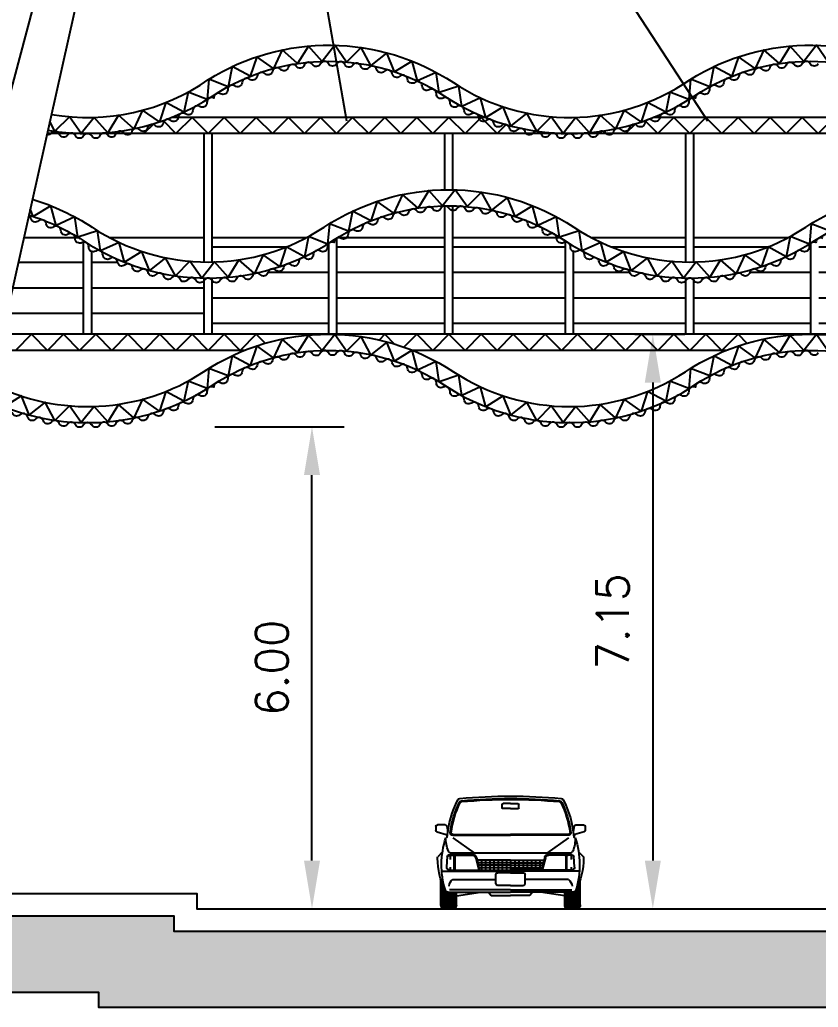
# Model space of a CAD drawing. Header units: millimetres. Extents: x 462 to 740, y -508 to -73.
# Drawn here: x 683.78 to 693.72, y -437.27 to -424.97 of the extents above; entities that cross this region are included whole.
import ezdxf

# ---------------------------------------------------------------- set-up
doc = ezdxf.new("R2010")
doc.units = ezdxf.units.MM
doc.header["$LTSCALE"] = 0.1
doc.header["$PDMODE"] = 3
doc.header["$PDSIZE"] = 0.005
for name, color, linetype in [('azul-claro', 130, 'Continuous'), ('COTAS', 6, 'Continuous'), ('nivel', 1, 'Continuous'), ('ondas-claras', 130, 'Continuous'), ('ondas-escuras', 160, 'Continuous'), ('Parede alta', 5, 'Continuous'), ('VEICULO', 7, 'Continuous')]:
    doc.layers.add(name, color=color, linetype=linetype)
doc.styles.add('RO-00', font='romans.shx')
doc.dimstyles.new('COTAS-300', dxfattribs={"dimscale": 0, "dimtxt": 0.4, "dimasz": 0.6, "dimexe": 0.4, "dimexo": 0.4, "dimgap": 0.3, "dimtad": 1, "dimzin": 1, "dimdsep": 46, "dimtxsty": 'RO-00', "dimcen": 2.5, "dimclrd": 6, "dimclre": 6, "dimclrt": 2, "dimadec": 0, "dimazin": 0, "dimtfac": 1, "dimtmove": 2, "dimatfit": 2, "dimfxl": 1, "dimtolj": 1, "dimtzin": 0, "dimarcsym": 0})

# ---------------------------------------------------------------- blocks, each defined once
blk = doc.blocks.new('carro_grande_elev_front')
at = {"layer": 'VEICULO'}
for p, q in [((-10, 121), (-10, 125)), ((0, 126), (-9, 126)), ((0, 120), (-9, 120)), ((0, 126), (9, 126)), ((0, 120), (9, 120)), ((10, 121), (10, 125)), ((-89.6, 98.4), (-89.6, 94)), ((-78.3, 100.4), (-87.6, 100.4)), ((-76.3, 98.8), (-75.1, 92.7)), ((76.3, 98.8), (75.1, 92.7)), ((78.3, 100.4), (87.6, 100.4)), ((89.6, 98.4), (89.6, 94)), ((-88.1, 92.1), (-77.1, 89)), ((-77.5, 85), (-76.9, 85)), ((-77.1, 89), (-75.9, 86.4)), ((-69.3, 89), (0, 89)), ((-69.3, 88), (0, 88)), ((-69.3, 85), (-43.4, 66.6)), ((69.3, 89), (0, 89)), ((69.3, 88), (0, 88)), ((69.3, 85), (43.4, 66.6)), ((77.1, 89), (75.9, 86.4)), ((77.5, 85), (76.9, 85)), ((88.1, 92.1), (77.1, 89)), ((-81.6, 68), (-87.3, 62.3)), ((-76.6, 49.8), (-75.8, 62.8)), ((-73.5, 64.5), (-75.3, 63.7)), ((-75, 63.5), (-72.5, 64)), ((-72.5, 64), (-68.5, 64)), ((-72.5, 63.1), (-72.5, 59.1)), ((-71.4, 65), (-44.9, 65)), ((-70.8, 66.6), (70.8, 66.6)), ((-67.5, 47), (-67.5, 63)), ((-66.5, 47), (-66.5, 63)), ((-65.5, 64), (-45.6, 64)), ((-41.8, 60.9), (-38.1, 46)), ((-41, 61.9), (-37.1, 46)), ((41, 61.9), (37.1, 46)), ((41.8, 60.9), (38.1, 46)), ((71.4, 65), (44.9, 65)), ((65.5, 64), (45.6, 64)), ((66.5, 47), (66.5, 63)), ((67.5, 47), (67.5, 63)), ((72.5, 64), (68.5, 64)), ((75, 63.5), (72.5, 64)), ((72.5, 63.1), (72.5, 59.1)), ((73.5, 64.5), (75.3, 63.7)), ((76.6, 49.8), (75.8, 62.8)), ((81.6, 68), (87.3, 62.3)), ((-72.5, 49.9), (-72.5, 47.4)), ((0, 58), (-40, 58)), ((0, 55), (-39.3, 55)), ((0, 52), (-38.6, 52)), ((0, 49), (-37.8, 49)), ((-35, 58), (-35, 46)), ((-30, 58), (-30, 46)), ((-25, 58), (-25, 46)), ((-20, 58), (-20, 46)), ((-15, 58), (-15, 46)), ((-10, 58), (-10, 46)), ((-5, 58), (-5, 46)), ((0, 58), (40, 58)), ((0, 58), (0, 46)), ((0, 55), (39.3, 55)), ((0, 52), (38.6, 52)), ((0, 49), (37.8, 49)), ((5, 58), (5, 46)), ((10, 58), (10, 46)), ((15, 58), (15, 46)), ((20, 58), (20, 46)), ((25, 58), (25, 46)), ((30, 58), (30, 46)), ((35, 58), (35, 46)), ((72.5, 49.9), (72.5, 47.4)), ((-82.5, 45), (0, 45)), ((-72.5, 46), (-74.7, 46.8)), ((-72.5, 46), (-68.5, 46)), ((-65.5, 46), (-38.1, 46)), ((-37.1, 46), (0, 46)), ((-17.5, 30), (-17.5, 41)), ((0, 43), (-15.5, 43)), ((37.1, 46), (0, 46)), ((82.5, 45), (0, 45)), ((0, 43), (15.5, 43)), ((17.5, 30), (17.5, 41)), ((65.5, 46), (38.1, 46)), ((72.5, 46), (68.5, 46)), ((72.5, 46), (74.7, 46.8)), ((-83.5, 4.5), (-83.5, 34.4)), ((-81.5, 0), (-81.5, 28.7)), ((-80, 0), (-80, 25.3)), ((-69.3, 35), (-17.5, 35)), ((0, 28), (-15.5, 28)), ((0, 28), (15.5, 28)), ((69.3, 35), (17.5, 35)), ((80, 0), (80, 25.3)), ((81.5, 0), (81.5, 28.7)), ((83.5, 4.5), (83.5, 34.4)), ((-78.6, 0), (-78.6, 22.1)), ((-77.1, 0), (-77.1, 20.4)), ((-75.7, 0), (-75.7, 20)), ((-75.7, 20), (0, 20)), ((-74.2, 0), (-74.2, 20)), ((0, 22.5), (-73.3, 22.5)), ((-72.8, 0), (-72.8, 20)), ((-71.3, 0), (-71.3, 20)), ((-69.9, 0), (-69.9, 20)), ((-68.4, 0), (-68.4, 20)), ((-67, 0), (-67, 20)), ((-65, 15.3), (-35.9, 20)), ((-65, 4.5), (-65, 20)), ((-26.4, 20), (-23.3, 16)), ((-23.3, 16), (0, 16)), ((0, 22.5), (73.3, 22.5)), ((75.7, 20), (0, 20)), ((23.3, 16), (0, 16)), ((26.4, 20), (23.3, 16)), ((65, 15.3), (35.9, 20)), ((65, 4.5), (65, 20)), ((67, 0), (67, 20)), ((68.4, 0), (68.4, 20)), ((69.9, 0), (69.9, 20)), ((71.3, 0), (71.3, 20)), ((72.8, 0), (72.8, 20)), ((74.2, 0), (74.2, 20)), ((75.7, 0), (75.7, 20)), ((77.1, 0), (77.1, 20.4)), ((78.6, 0), (78.6, 22.1)), ((-81.5, 0), (-67, 0)), ((81.5, 0), (67, 0))]:
    blk.add_line(p, q, dxfattribs=at)
for centre, radius, start, end in [((47, 75.1), 123.4, 153.3242, 174.9735), ((-60.6, 129.2), 3, 95.3028, 153.3242), ((0, -523.5), 658.5, 84.6972, 95.3028), ((0, -523.5), 655.5, 84.8443, 95.1557), ((0, -523.5), 654.5, 84.8443, 95.1557), ((60.6, 129.2), 3, 26.6758, 84.6972), ((-47, 75.1), 123.4, 5.0265, 26.6758), ((47, 75.1), 120.4, 154.1335, 172.2174), ((47, 75.1), 119.4, 154.1335, 172.2174), ((-58.6, 126.3), 3, 95.1557, 154.1335), ((-58.6, 126.3), 2, 95.1557, 154.1335), ((-9, 125), 1, 90, 180), ((-9, 121), 1, 180, 270), ((9, 125), 1, 0, 90), ((9, 121), 1, 270, 0), ((58.6, 126.3), 2, 25.8665, 84.8443), ((58.6, 126.3), 3, 25.8665, 84.8443), ((-47, 75.1), 119.4, 7.7826, 25.8665), ((-47, 75.1), 120.4, 7.7826, 25.8665), ((-87.6, 98.4), 2, 90, 180), ((-78.3, 98.4), 2, 11.2915, 90), ((78.3, 98.4), 2, 90, 168.7085), ((87.6, 98.4), 2, 0, 90), ((-87.6, 94), 2, 180, 254.6167), ((20, 52.5), 102.8, 161.5651, 197.1976), ((-39, 84), 38.6, 178.5317, 202.8811), ((-76.9, 86), 1, 270, 354.9735), ((-69.3, 91), 3, 172.2174, 270), ((-69.3, 91), 2, 172.2174, 270), ((69.3, 91), 3, 270, 7.7826), ((69.3, 91), 2, 270, 7.7826), ((39, 84), 38.6, 337.1189, 1.4683), ((76.9, 86), 1, 185.0265, 270), ((-20, 52.5), 102.8, 342.8024, 18.4349), ((87.6, 94), 2, 285.3833, 0), ((20, 52.5), 107.8, 174.7999, 175.7267), ((-0.2, 60.5), 87.3, 179.9938, 206.4303), ((-74.9, 62.6), 1, 100.1378, 176.5135), ((-74.8, 62.8), 1, 115.6872, 176.5135), ((-70.8, 70.6), 4, 202.8811, 270), ((-71.4, 60), 5, 90, 115.6872), ((-68.5, 63), 1, 0, 90), ((-65.5, 63), 1, 90, 180), ((-45.6, 60), 4, 13.611, 90), ((-44.9, 61), 4, 13.611, 90), ((44.9, 61), 4, 90, 166.389), ((45.6, 60), 4, 90, 166.389), ((65.5, 63), 1, 0, 90), ((68.5, 63), 1, 90, 180), ((70.8, 70.6), 4, 270, 337.1189), ((71.4, 60), 5, 64.3128, 90), ((74.9, 62.6), 1, 3.4865, 79.8622), ((74.8, 62.8), 1, 3.4865, 64.3128), ((0.2, 60.5), 87.3, 333.5697, 0.0062), ((-20, 52.5), 107.8, 4.2733, 5.2001), ((-73.6, 49.6), 3, 176.5135, 250.1361), ((73.6, 49.6), 3, 289.8639, 3.4865), ((-68.5, 47), 1, 270, 0), ((-65.5, 47), 1, 180, 270), ((-15.5, 41), 2, 90, 180), ((15.5, 41), 2, 0, 90), ((65.5, 47), 1, 270, 0), ((68.5, 47), 1, 180, 270), ((-62.3, 25.9), 11.5, 127.7412, 175.0677), ((-15.5, 30), 2, 180, 270), ((15.5, 30), 2, 270, 0), ((62.3, 25.9), 11.5, 4.9323, 52.2588), ((-75.7, 23), 3, 206.4303, 270), ((-75.3, 23), 3, 197.1976, 270), ((75.3, 23), 3, 270, 342.8024), ((75.7, 23), 3, 270, 333.5697), ((-77.4, 4.5), 6.06, 180, 227.925), ((-71, 4.5), 6.06, 312.075, 0), ((71, 4.5), 6.06, 180, 227.925), ((77.4, 4.5), 6.06, 312.075, 0)]:
    blk.add_arc(centre, radius, start, end, dxfattribs=at)
blk = doc.blocks.new('*D78')
at = {"layer": 'COTAS', "color": 6, "lineweight": -2}
for p, q in [((686.205, -430.039), (687.816, -430.039)), ((687.416, -435.439), (687.416, -430.639)), ((686.205, -436.039), (687.816, -436.039))]:
    blk.add_line(p, q, dxfattribs=at)
at = {"layer": 'COTAS', "color": 6}
for points in [[(687.316, -430.639), (687.516, -430.639), (687.416, -430.039)], [(687.316, -435.439), (687.516, -435.439), (687.416, -436.039)]]:
    blk.add_solid(points, dxfattribs=at)
at = {"layer": 'Defpoints', "color": 0}
for p in [(685.805, -430.039), (687.416, -430.039), (685.805, -436.039)]:
    blk.add_point(p, dxfattribs=at)
at = {"layer": 'COTAS', "color": 2, "insert": (686.916, -433.039), "char_height": 0.4, "attachment_point": 5, "rotation": 90, "style": 'RO-00'}
blk.add_mtext('\\A1;6.00', dxfattribs=at)
blk = doc.blocks.new('*D79')
at = {"layer": 'COTAS', "color": 6, "lineweight": -2}
for p, q in [((685.655, -416.85), (677.428, -416.85)), ((677.828, -435.25), (677.828, -417.45)), ((680.583, -435.85), (677.428, -435.85))]:
    blk.add_line(p, q, dxfattribs=at)
at = {"layer": 'COTAS', "color": 6}
for points in [[(677.728, -417.45), (677.928, -417.45), (677.828, -416.85)], [(677.728, -435.25), (677.928, -435.25), (677.828, -435.85)]]:
    blk.add_solid(points, dxfattribs=at)
at = {"layer": 'Defpoints', "color": 0}
for p in [(677.828, -416.85), (686.055, -416.85), (680.983, -435.85)]:
    blk.add_point(p, dxfattribs=at)
at = {"layer": 'COTAS', "color": 2, "insert": (678.328, -424.297), "char_height": 0.4, "attachment_point": 5, "rotation": 90, "style": 'RO-00'}
blk.add_mtext('\\A1;19.00', dxfattribs=at)
blk = doc.blocks.new('*D96')
at = {"layer": 'COTAS', "color": 6, "lineweight": -2}
for p, q in [((691.439, -428.887), (692.061, -428.887)), ((691.661, -429.487), (691.661, -435.439)), ((691.702, -436.039), (692.061, -436.039))]:
    blk.add_line(p, q, dxfattribs=at)
at = {"layer": 'COTAS', "color": 6}
for points in [[(691.561, -429.487), (691.761, -429.487), (691.661, -428.887)], [(691.561, -435.439), (691.761, -435.439), (691.661, -436.039)]]:
    blk.add_solid(points, dxfattribs=at)
at = {"layer": 'Defpoints', "color": 0}
for p in [(691.039, -428.887), (691.302, -436.039), (691.661, -436.039)]:
    blk.add_point(p, dxfattribs=at)
at = {"layer": 'COTAS', "color": 2, "insert": (691.161, -432.463), "char_height": 0.4, "attachment_point": 5, "rotation": 90, "style": 'RO-00'}
blk.add_mtext('\\A1;7.15', dxfattribs=at)

msp = doc.modelspace()

# ---------------------------------------------------------------- hatches: boundary and pattern name
h = msp.add_hatch()
h.set_pattern_fill('LINE', color=256, scale=0.1, style=0)
h.paths.add_polyline_path([(681.627, -427.754, 0.222137), (681.608, -427.799, -0.610099), (681.52, -427.85, 0.579938), (681.432, -427.898, -0.6101), (681.341, -427.943, 0.579938), (681.25, -427.984, -0.610099), (681.156, -428.022, 0.579938), (681.062, -428.057, -0.6101), (680.966, -428.089, 0.579938), (680.869, -428.117, -0.610099), (680.771, -428.142, 0.579938), (680.673, -428.163, -0.6101), (680.573, -428.181, 0.579938), (680.474, -428.195, -0.610099), (680.373, -428.205, 0.579938), (680.273, -428.212, -0.6101), (680.172, -428.216, 0.001448), (680.172, -428.216), (680.172, -428.887), (681.627, -428.887)])
h.paths.add_polyline_path([(681.34, -427.687), (680.172, -427.687), (680.172, -427.986, 0.116451)])
h.paths.add_polyline_path([(683.072, -428.069), (683.072, -427.687), (681.844, -427.687, -0.312343), (681.778, -427.692, 0.049924), (681.768, -427.687), (681.732, -427.687, 0.024038), (681.727, -427.689), (681.727, -428.887), (682.854, -428.887)])
h.paths.add_polyline_path([(684.572, -427.739, 0.098516), (684.55, -427.745, -0.5853), (684.465, -427.692, 0.020521), (684.465, -427.687), (683.825, -427.687), (683.557, -428.887), (684.572, -428.887)])
h.paths.add_polyline_path([(686.072, -428.216, 0.001454), (686.071, -428.216, -0.610099), (685.97, -428.212, 0.579938), (685.87, -428.205, -0.6101), (685.769, -428.195, 0.579938), (685.67, -428.181, -0.610099), (685.57, -428.163, 0.579938), (685.472, -428.142, -0.6101), (685.374, -428.117, 0.268983), (685.334, -428.075), (685.334, -428.075, 0.26899), (685.277, -428.089, -0.610099), (685.181, -428.057, 0.268989), (685.144, -428.012), (685.144, -428.012, 0.268983), (685.087, -428.022, -0.6101), (684.993, -427.984, 0.268983), (684.959, -427.937), (684.959, -427.937, 0.268989), (684.902, -427.943, -0.610099), (684.811, -427.898, 0.268989), (684.781, -427.848), (684.781, -427.848, 0.268983), (684.723, -427.85, -0.237937), (684.672, -427.855), (684.672, -428.887), (686.072, -428.887)])
h.paths.add_polyline_path([(686.072, -427.687), (684.903, -427.687, 0.116451), (686.072, -427.986)])
h = msp.add_hatch()
h.set_pattern_fill('LINE', color=256, scale=0.1, style=0)
h.set_pattern_definition([(180, (1313.52307, 93.53916), (0, 0.3175), [])])
h.paths.add_polyline_path([(690.903, -427.687), (692.072, -427.687), (692.072, -427.986, -0.116451)])
h.paths.add_polyline_path([(690.672, -427.855, 0.237937), (690.723, -427.85, -0.268983), (690.781, -427.848), (690.781, -427.848, -0.268989), (690.811, -427.898, 0.610099), (690.902, -427.943, -0.268989), (690.959, -427.937), (690.959, -427.937, -0.268983), (690.993, -427.984, 0.6101), (691.087, -428.022, -0.268983), (691.144, -428.012), (691.144, -428.012, -0.268989), (691.181, -428.057, 0.610099), (691.277, -428.089, -0.26899), (691.334, -428.075), (691.334, -428.075, -0.268984), (691.374, -428.117, 0.6101), (691.472, -428.142, -0.579938), (691.57, -428.163, 0.610099), (691.67, -428.181, -0.579938), (691.769, -428.195, 0.6101), (691.87, -428.205, -0.579938), (691.97, -428.212, 0.610099), (692.071, -428.216, -0.001454), (692.072, -428.216), (692.072, -428.887), (690.672, -428.887)])
h.paths.add_polyline_path([(689.172, -427.687), (690.465, -427.687, -0.020521), (690.465, -427.692, 0.5853), (690.55, -427.745, -0.098516), (690.572, -427.739), (690.572, -428.887), (689.172, -428.887)])
h.paths.add_polyline_path([(687.727, -427.689, -0.024038), (687.732, -427.687), (687.768, -427.687, -0.049924), (687.778, -427.692, 0.312343), (687.844, -427.687), (689.072, -427.687), (689.072, -428.887), (687.727, -428.887)])
h.paths.add_polyline_path([(686.172, -428.216, -0.001448), (686.172, -428.216, 0.6101), (686.273, -428.212, -0.579938), (686.373, -428.205, 0.610099), (686.474, -428.195, -0.579938), (686.573, -428.181, 0.6101), (686.673, -428.163, -0.579938), (686.771, -428.142, 0.610099), (686.869, -428.117, -0.579938), (686.966, -428.089, 0.6101), (687.062, -428.057, -0.579938), (687.156, -428.022, 0.610099), (687.25, -427.984, -0.579938), (687.341, -427.943, 0.6101), (687.432, -427.898, -0.579938), (687.52, -427.85, 0.610099), (687.608, -427.799, -0.222137), (687.627, -427.754), (687.627, -428.887), (686.172, -428.887)])
h.paths.add_polyline_path([(686.172, -427.687), (687.34, -427.687, -0.116451), (686.172, -427.986)])
h = msp.add_hatch()
h.set_pattern_fill('LINE', color=256, scale=0.1, style=0)
h.set_pattern_definition([(180, (1319.52307, 93.53916), (0, 0.3175), [])])
h.paths.add_polyline_path([(696.903, -427.687), (698.072, -427.687), (698.072, -427.986, -0.116451)])
h.paths.add_polyline_path([(696.672, -427.855, 0.237937), (696.723, -427.85, -0.268983), (696.781, -427.848), (696.781, -427.848, -0.268989), (696.811, -427.898, 0.610099), (696.902, -427.943, -0.268989), (696.959, -427.937), (696.959, -427.937, -0.268983), (696.993, -427.984, 0.6101), (697.087, -428.022, -0.268983), (697.144, -428.012), (697.144, -428.012, -0.268989), (697.181, -428.057, 0.610099), (697.277, -428.089, -0.26899), (697.334, -428.075), (697.334, -428.075, -0.268984), (697.374, -428.117, 0.6101), (697.472, -428.142, -0.579938), (697.57, -428.163, 0.610099), (697.67, -428.181, -0.579938), (697.769, -428.195, 0.6101), (697.87, -428.205, -0.579938), (697.97, -428.212, 0.610099), (698.071, -428.216, -0.001454), (698.072, -428.216), (698.072, -428.887), (696.672, -428.887)])
h.paths.add_polyline_path([(695.172, -427.687), (696.465, -427.687, -0.020521), (696.465, -427.692, 0.5853), (696.55, -427.745, -0.098516), (696.572, -427.739), (696.572, -428.887), (695.172, -428.887)])
h.paths.add_polyline_path([(693.727, -427.689, -0.024038), (693.732, -427.687), (693.768, -427.687, -0.049924), (693.778, -427.692, 0.312343), (693.844, -427.687), (695.072, -427.687), (695.072, -428.887), (693.727, -428.887)])
h.paths.add_polyline_path([(692.172, -428.216, -0.001448), (692.172, -428.216, 0.6101), (692.273, -428.212, -0.579938), (692.373, -428.205, 0.610099), (692.474, -428.195, -0.579938), (692.573, -428.181, 0.6101), (692.673, -428.163, -0.579938), (692.771, -428.142, 0.610099), (692.869, -428.117, -0.579938), (692.966, -428.089, 0.6101), (693.062, -428.057, -0.579938), (693.156, -428.022, 0.610099), (693.25, -427.984, -0.579938), (693.341, -427.943, 0.6101), (693.432, -427.898, -0.579938), (693.52, -427.85, 0.610099), (693.608, -427.799, -0.222137), (693.627, -427.754), (693.627, -428.887), (692.172, -428.887)])
h.paths.add_polyline_path([(692.172, -427.687), (693.34, -427.687, -0.116451), (692.172, -427.986)])
at = {"layer": 'Parede alta'}
msp.add_hatch(color=256, dxfattribs=at).paths.add_polyline_path([(735.579, -436.322), (728.995, -436.322), (728.995, -436.133), (714.019, -436.133), (714.019, -436.322), (712.317, -436.322), (706.561, -436.322), (706.561, -436.133), (698.366, -436.133), (698.366, -436.322), (685.699, -436.322), (685.699, -436.133), (660.861, -436.133), (640.666, -436.133), (640.666, -436.322), (628.399, -436.322), (628.399, -436.133), (620.466, -436.133), (620.466, -436.322), (611.75, -436.322), (611.75, -437.266), (621.41, -437.266), (621.41, -437.077), (627.455, -437.077), (627.455, -437.266), (641.61, -437.266), (641.61, -437.077), (660.861, -437.077), (684.755, -437.077), (684.755, -437.266), (699.31, -437.266), (699.31, -437.077), (705.617, -437.077), (705.617, -437.266), (712.317, -437.266), (714.963, -437.266), (714.963, -437.077), (728.051, -437.077), (728.051, -437.266), (735.579, -437.266)])

# ---------------------------------------------------------------- linework, layer by layer
for p, q in [((686.122, -426.187), (685.666, -426.187)), ((685.922, -426.187), (685.722, -426.387)), ((685.922, -426.187), (686.122, -426.387)), ((689.577, -426.187), (686.122, -426.187)), ((686.322, -426.187), (686.122, -426.387)), ((686.322, -426.187), (686.522, -426.387)), ((686.722, -426.187), (686.522, -426.387)), ((686.722, -426.187), (686.922, -426.387)), ((687.122, -426.187), (686.922, -426.387)), ((687.122, -426.187), (687.322, -426.387)), ((687.522, -426.187), (687.322, -426.387)), ((687.522, -426.187), (687.722, -426.387)), ((687.922, -426.187), (687.722, -426.387)), ((687.922, -426.187), (688.122, -426.387)), ((688.322, -426.187), (688.122, -426.387)), ((688.322, -426.187), (688.522, -426.387)), ((688.722, -426.187), (688.522, -426.387)), ((688.722, -426.187), (688.922, -426.387)), ((689.122, -426.187), (688.922, -426.387)), ((689.122, -426.187), (689.322, -426.387)), ((689.522, -426.187), (689.322, -426.387)), ((689.522, -426.187), (689.722, -426.387)), ((692.122, -426.187), (691.666, -426.187)), ((691.922, -426.187), (691.722, -426.387)), ((691.922, -426.187), (692.122, -426.387)), ((695.577, -426.187), (692.122, -426.187)), ((692.322, -426.187), (692.122, -426.387)), ((692.322, -426.187), (692.522, -426.387)), ((692.722, -426.187), (692.522, -426.387)), ((692.722, -426.187), (692.922, -426.387)), ((693.122, -426.187), (692.922, -426.387)), ((693.122, -426.187), (693.322, -426.387)), ((693.522, -426.187), (693.322, -426.387)), ((693.522, -426.187), (693.722, -426.387)), ((693.922, -426.187), (693.722, -426.387)), ((685.444, -426.265), (685.322, -426.387)), ((685.561, -426.226), (685.722, -426.387)), ((689.834, -426.275), (689.722, -426.387)), ((691.444, -426.265), (691.322, -426.387)), ((691.561, -426.226), (691.722, -426.387)), ((686.122, -426.387), (684.117, -426.387)), ((686.072, -427.986), (686.072, -426.387)), ((692.122, -426.387), (686.122, -426.387)), ((686.172, -427.986), (686.172, -426.387)), ((689.072, -427.087), (689.072, -426.387)), ((689.172, -427.087), (689.172, -426.387)), ((692.072, -427.986), (692.072, -426.387)), ((698.122, -426.387), (692.122, -426.387)), ((692.172, -427.986), (692.172, -426.387)), ((689.072, -428.887), (689.072, -427.287)), ((689.172, -428.887), (689.172, -427.287)), ((684.514, -427.687), (683.825, -427.687)), ((684.572, -428.887), (684.572, -427.739)), ((686.072, -427.687), (684.903, -427.687)), ((687.34, -427.687), (686.172, -427.687)), ((687.627, -428.887), (687.627, -427.754)), ((687.727, -428.887), (687.727, -427.689)), ((689.072, -427.687), (687.729, -427.687)), ((690.514, -427.687), (689.172, -427.687)), ((690.572, -428.887), (690.572, -427.739)), ((692.072, -427.687), (690.903, -427.687)), ((693.34, -427.687), (692.172, -427.687)), ((693.627, -428.887), (693.627, -427.754)), ((684.672, -428.887), (684.672, -427.855)), ((690.672, -428.887), (690.672, -427.855)), ((686.072, -428.887), (686.072, -428.186)), ((686.172, -428.887), (686.172, -428.186)), ((692.072, -428.887), (692.072, -428.186)), ((692.172, -428.887), (692.172, -428.186)), ((686.122, -428.887), (683.557, -428.887)), ((683.922, -428.887), (683.722, -429.087)), ((683.922, -428.887), (684.122, -429.087)), ((684.322, -428.887), (684.122, -429.087)), ((684.322, -428.887), (684.522, -429.087)), ((684.722, -428.887), (684.522, -429.087)), ((684.722, -428.887), (684.922, -429.087)), ((685.122, -428.887), (684.922, -429.087)), ((685.122, -428.887), (685.322, -429.087)), ((685.522, -428.887), (685.322, -429.087)), ((685.522, -428.887), (685.722, -429.087)), ((685.922, -428.887), (685.722, -429.087)), ((685.922, -428.887), (686.122, -429.087)), ((692.122, -428.887), (686.122, -428.887)), ((686.322, -428.887), (686.122, -429.087)), ((686.322, -428.887), (686.522, -429.087)), ((686.722, -428.887), (686.522, -429.087)), ((686.722, -428.887), (686.834, -428.999)), ((688.322, -428.887), (688.251, -428.958)), ((688.322, -428.887), (688.444, -429.009)), ((688.722, -428.887), (688.561, -429.048)), ((688.722, -428.887), (688.922, -429.087)), ((689.122, -428.887), (688.922, -429.087)), ((689.122, -428.887), (689.322, -429.087)), ((689.522, -428.887), (689.322, -429.087)), ((689.522, -428.887), (689.722, -429.087)), ((689.922, -428.887), (689.722, -429.087)), ((689.922, -428.887), (690.122, -429.087)), ((690.322, -428.887), (690.122, -429.087)), ((690.322, -428.887), (690.522, -429.087)), ((690.722, -428.887), (690.522, -429.087)), ((690.722, -428.887), (690.922, -429.087)), ((691.122, -428.887), (690.922, -429.087)), ((691.122, -428.887), (691.322, -429.087)), ((691.522, -428.887), (691.322, -429.087)), ((691.522, -428.887), (691.722, -429.087)), ((691.922, -428.887), (691.722, -429.087)), ((691.922, -428.887), (692.122, -429.087)), ((698.122, -428.887), (692.122, -428.887)), ((692.322, -428.887), (692.122, -429.087)), ((692.322, -428.887), (692.522, -429.087)), ((692.722, -428.887), (692.522, -429.087)), ((692.722, -428.887), (692.834, -428.999)), ((686.122, -429.087), (683.512, -429.087)), ((686.577, -429.087), (686.122, -429.087)), ((692.122, -429.087), (688.666, -429.087)), ((692.577, -429.087), (692.122, -429.087))]:
    msp.add_line(p, q)
at = {"layer": 'azul-claro'}
for points in [[(692.111, -425.963), (691.873, -425.87), (691.821, -426.12), (691.596, -425.999), (691.516, -426.242), (691.306, -426.096), (691.198, -426.328), (691.006, -426.159), (690.872, -426.376), (690.702, -426.186), (690.543, -426.386), (690.396, -426.177), (690.215, -426.358), (690.093, -426.133), (689.893, -426.291), (689.798, -426.054), (689.58, -426.188), (689.513, -425.942), (689.282, -426.049), (689.244, -425.797), (688.999, -425.877), (688.961, -425.625), (688.73, -425.732), (688.663, -425.486), (688.445, -425.62), (688.35, -425.383), (688.15, -425.541), (688.028, -425.316), (687.847, -425.497), (687.7, -425.288), (687.541, -425.488), (687.371, -425.298), (687.237, -425.515), (687.045, -425.346), (686.937, -425.578), (686.727, -425.432), (686.647, -425.674), (686.422, -425.554), (686.37, -425.804), (686.132, -425.711), (686.111, -425.963)], [(693.847, -425.497), (693.7, -425.288), (693.541, -425.488), (693.371, -425.298), (693.237, -425.515), (693.045, -425.346), (692.937, -425.578), (692.727, -425.432), (692.647, -425.674), (692.422, -425.554), (692.37, -425.804), (692.132, -425.711), (692.111, -425.963)], [(686.111, -425.963), (685.873, -425.87), (685.821, -426.12), (685.596, -425.999), (685.516, -426.242), (685.306, -426.096), (685.198, -426.328), (685.006, -426.159), (684.872, -426.376), (684.702, -426.186), (684.543, -426.386), (684.396, -426.177), (684.215, -426.358), (684.15, -426.238)]]:
    msp.add_lwpolyline(points, dxfattribs=at)
for points in [[(686.122, -425.716, -0.293057), (689.177, -425.753, 0.306916), (692.122, -425.716, 0.292457)], [(692.122, -425.716, -0.293057), (695.177, -425.753, 0.307403), (698.132, -425.711, 0.292457)], [(686.122, -425.956, 0.005791), (686.177, -425.92, -0.3), (689.066, -425.92, 0.3), (692.177, -425.92)], [(692.122, -425.959, 0.191661), (692.108, -425.999, -0.603753), (692.021, -426.05, 0.586073), (691.932, -426.098, -0.603737), (691.842, -426.143, 0.586073), (691.75, -426.185, -0.603753), (691.656, -426.223, 0.586073), (691.562, -426.258, -0.603737), (691.466, -426.289, 0.586073), (691.369, -426.317, -0.603753), (691.271, -426.342, 0.586073), (691.173, -426.363, -0.603737), (691.073, -426.381, 0.586073), (690.974, -426.395, -0.603753), (690.873, -426.406, 0.586073), (690.773, -426.413, -0.603737), (690.672, -426.416, 0.586073), (690.571, -426.416, -0.603753), (690.47, -426.413, 0.586073), (690.37, -426.406, -0.603737), (690.269, -426.395, 0.586073), (690.17, -426.381, -0.603753), (690.07, -426.363, 0.586073), (689.972, -426.342, -0.603737), (689.874, -426.317, 0.586073), (689.777, -426.289, -0.603753), (689.681, -426.258, 0.586073), (689.587, -426.223, -0.603737), (689.493, -426.185, 0.586073), (689.401, -426.143, -0.603753), (689.311, -426.098, 0.586073), (689.222, -426.05, -0.603737), (689.135, -425.999, 0.586073), (689.05, -425.945, -0.5853), (688.965, -425.892, 0.604731), (688.877, -425.841, -0.5853), (688.788, -425.794, 0.604731), (688.697, -425.75, -0.5853), (688.605, -425.71, 0.604731), (688.511, -425.674, -0.5853), (688.415, -425.641, 0.604731), (688.319, -425.612, -0.5853), (688.221, -425.587, 0.604731), (688.123, -425.566, -0.5853), (688.023, -425.548, 0.604731), (687.923, -425.535, -0.5853), (687.823, -425.525, 0.604731), (687.722, -425.519, -0.5853), (687.622, -425.517, 0.604731), (687.521, -425.519, -0.5853), (687.42, -425.525, 0.604731), (687.32, -425.535, -0.5853), (687.22, -425.548, 0.604731), (687.12, -425.566, -0.5853), (687.022, -425.587, 0.604731), (686.924, -425.612, -0.5853), (686.828, -425.641, 0.604731), (686.732, -425.674, -0.5853), (686.638, -425.71, 0.604731), (686.546, -425.75, -0.5853), (686.455, -425.794, 0.604731), (686.366, -425.841, -0.5853), (686.278, -425.892, 0.604731), (686.193, -425.945, 0.354582), (686.122, -425.959, 0.354582)], [(693.722, -425.519, -0.5853), (693.622, -425.517, 0.604731), (693.521, -425.519, -0.5853), (693.42, -425.525, 0.604731), (693.32, -425.535, -0.5853), (693.22, -425.548, 0.604731), (693.12, -425.566, -0.5853), (693.022, -425.587, 0.604731), (692.924, -425.612, -0.5853), (692.828, -425.641, 0.604731), (692.732, -425.674, -0.5853), (692.638, -425.71, 0.604731), (692.546, -425.75, -0.5853), (692.455, -425.794, 0.604731), (692.366, -425.841, -0.5853), (692.278, -425.892, 0.604731), (692.193, -425.945, 0.354582), (692.122, -425.959, 0.354582)], [(692.122, -425.956, 0.005791), (692.177, -425.92, -0.3), (695.066, -425.92, 0.3), (698.177, -425.92)], [(684.17, -426.148, 0.198517), (686.132, -425.711)], [(684.126, -426.343, 0.192087), (686.177, -425.92)], [(686.122, -425.959, 0.191661), (686.108, -425.999, -0.603753), (686.021, -426.05, 0.586073), (685.932, -426.098, -0.603737), (685.842, -426.143, 0.586073), (685.75, -426.185, -0.603753), (685.656, -426.223, 0.586073), (685.562, -426.258, -0.603737), (685.466, -426.289, 0.586073), (685.369, -426.317, -0.603753), (685.271, -426.342, 0.586073), (685.173, -426.363, -0.603737), (685.073, -426.381, 0.586073), (684.974, -426.395, -0.603753), (684.873, -426.406, 0.586073), (684.773, -426.413, -0.603737), (684.672, -426.416, 0.586073), (684.571, -426.416, -0.603753), (684.47, -426.413, 0.586073), (684.37, -426.406, -0.603737), (684.269, -426.395, 0.586073), (684.17, -426.381, -0.284804), (684.113, -426.402, -0.284804)]]:
    msp.add_lwpolyline(points, format="xyb", dxfattribs=at)
at = {"layer": 'nivel'}
for q in [(687.844, -426.228), (692.344, -426.228)]:
    msp.add_line((686.242, -416.893), q, dxfattribs=at)
at = {"layer": 'ondas-claras'}
for points in [[(686.066, -429.353, -0.3), (689.177, -429.353, 0.3), (692.066, -429.353)], [(692.066, -429.353, -0.3), (695.177, -429.353, 0.3), (698.066, -429.353)], [(686.122, -429.556, 0.005791), (686.177, -429.52, -0.3), (689.066, -429.52, 0.293699), (692.122, -429.556)], [(692.122, -429.559, 0.191661), (692.108, -429.599, -0.603753), (692.021, -429.65, 0.586073), (691.932, -429.698, -0.603737), (691.842, -429.743, 0.586073), (691.75, -429.785, -0.603753), (691.656, -429.823, 0.586073), (691.562, -429.858, -0.603737), (691.466, -429.889, 0.586073), (691.369, -429.917, -0.603753), (691.271, -429.942, 0.586073), (691.173, -429.963, -0.603737), (691.073, -429.981, 0.586073), (690.974, -429.995, -0.603753), (690.873, -430.006, 0.586073), (690.773, -430.013, -0.603737), (690.672, -430.016, 0.586073), (690.571, -430.016, -0.603753), (690.47, -430.013, 0.586073), (690.37, -430.006, -0.603737), (690.269, -429.995, 0.586073), (690.17, -429.981, -0.603753), (690.07, -429.963, 0.586073), (689.972, -429.942, -0.603737), (689.874, -429.917, 0.586073), (689.777, -429.889, -0.603753), (689.681, -429.858, 0.586073), (689.587, -429.823, -0.603737), (689.493, -429.785, 0.586073), (689.401, -429.743, -0.603753), (689.311, -429.698, 0.586073), (689.222, -429.65, -0.603737), (689.135, -429.599, 0.586073), (689.05, -429.545, -0.5853), (688.965, -429.492, 0.604731), (688.877, -429.441, -0.5853), (688.788, -429.394, 0.604731), (688.697, -429.35, -0.5853), (688.605, -429.31, 0.604731), (688.511, -429.274, -0.5853), (688.415, -429.241, 0.604731), (688.319, -429.212, -0.5853), (688.221, -429.187, 0.604731), (688.123, -429.166, -0.5853), (688.023, -429.148, 0.604731), (687.923, -429.135, -0.5853), (687.823, -429.125, 0.604731), (687.722, -429.119, -0.5853), (687.622, -429.117, 0.604731), (687.521, -429.119, -0.5853), (687.42, -429.125, 0.604731), (687.32, -429.135, -0.5853), (687.22, -429.148, 0.604731), (687.12, -429.166, -0.5853), (687.022, -429.187, 0.604731), (686.924, -429.212, -0.5853), (686.828, -429.241, 0.604731), (686.732, -429.274, -0.5853), (686.638, -429.31, 0.604731), (686.546, -429.35, -0.5853), (686.455, -429.394, 0.604731), (686.366, -429.441, -0.5853), (686.278, -429.492, 0.604731), (686.193, -429.545, 0.354582), (686.122, -429.559, 0.354582)], [(693.722, -429.119, -0.5853), (693.622, -429.117, 0.604731), (693.521, -429.119, -0.5853), (693.42, -429.125, 0.604731), (693.32, -429.135, -0.5853), (693.22, -429.148, 0.604731), (693.12, -429.166, -0.5853), (693.022, -429.187, 0.604731), (692.924, -429.212, -0.5853), (692.828, -429.241, 0.604731), (692.732, -429.274, -0.5853), (692.638, -429.31, 0.604731), (692.546, -429.35, -0.5853), (692.455, -429.394, 0.604731), (692.366, -429.441, -0.5853), (692.278, -429.492, 0.604731), (692.193, -429.545, 0.354582), (692.122, -429.559, 0.354582)], [(692.122, -429.556, 0.005791), (692.177, -429.52, -0.3), (695.066, -429.52, 0.293699), (698.122, -429.556)], [(683.42, -429.496, 0.270886), (686.066, -429.353)], [(683.375, -429.697, 0.25976), (686.122, -429.556)], [(686.122, -429.559, 0.191661), (686.108, -429.599, -0.603753), (686.021, -429.65, 0.586073), (685.932, -429.698, -0.603737), (685.842, -429.743, 0.586073), (685.75, -429.785, -0.603753), (685.656, -429.823, 0.586073), (685.562, -429.858, -0.603737), (685.466, -429.889, 0.586073), (685.369, -429.917, -0.603753), (685.271, -429.942, 0.586073), (685.173, -429.963, -0.603737), (685.073, -429.981, 0.586073), (684.974, -429.995, -0.603753), (684.873, -430.006, 0.586073), (684.773, -430.013, -0.603737), (684.672, -430.016, 0.586073), (684.571, -430.016, -0.603753), (684.47, -430.013, 0.586073), (684.37, -430.006, -0.603737), (684.269, -429.995, 0.586073), (684.17, -429.981, -0.603753), (684.07, -429.963, 0.586073), (683.972, -429.942, -0.603737), (683.874, -429.917, 0.586073), (683.777, -429.889, -0.603753), (683.681, -429.858, 0.586073)]]:
    msp.add_lwpolyline(points, format="xyb", dxfattribs=at)
for points in [[(692.111, -429.563), (691.873, -429.47), (691.821, -429.72), (691.596, -429.599), (691.516, -429.842), (691.306, -429.696), (691.198, -429.928), (691.006, -429.759), (690.872, -429.976), (690.702, -429.786), (690.543, -429.986), (690.396, -429.777), (690.215, -429.958), (690.093, -429.733), (689.893, -429.891), (689.798, -429.654), (689.58, -429.788), (689.513, -429.542), (689.282, -429.649), (689.244, -429.397), (688.999, -429.477), (688.961, -429.225), (688.73, -429.332), (688.663, -429.086), (688.445, -429.22), (688.35, -428.983), (688.15, -429.141), (688.028, -428.916), (687.847, -429.097), (687.7, -428.888), (687.541, -429.088), (687.371, -428.898), (687.237, -429.115), (687.045, -428.946), (686.937, -429.178), (686.727, -429.032), (686.647, -429.274), (686.422, -429.154), (686.37, -429.404), (686.132, -429.311), (686.111, -429.563)], [(693.847, -429.097), (693.7, -428.888), (693.541, -429.088), (693.371, -428.898), (693.237, -429.115), (693.045, -428.946), (692.937, -429.178), (692.727, -429.032), (692.647, -429.274), (692.422, -429.154), (692.37, -429.404), (692.132, -429.311), (692.111, -429.563)], [(686.111, -429.563), (685.873, -429.47), (685.821, -429.72), (685.596, -429.599), (685.516, -429.842), (685.306, -429.696), (685.198, -429.928), (685.006, -429.759), (684.872, -429.976), (684.702, -429.786), (684.543, -429.986), (684.396, -429.777), (684.215, -429.958), (684.093, -429.733), (683.893, -429.891), (683.798, -429.654), (683.58, -429.788), (683.513, -429.542), (683.398, -429.595)]]:
    msp.add_lwpolyline(points, dxfattribs=at)
at = {"layer": 'ondas-escuras'}
for points in [[(686.122, -427.987, 0.146769), (687.566, -427.553, -0.3), (690.677, -427.553, 0.146769), (692.122, -427.987)], [(692.122, -427.987, 0.146769), (693.566, -427.553, -0.3), (696.677, -427.553, 0.146769), (698.122, -427.987)], [(683.933, -427.206, -0.073003), (684.677, -427.553, 0.146769), (686.122, -427.987)], [(686.122, -428.187, 0.146769), (687.677, -427.72, -0.3), (690.566, -427.72, 0.146769), (692.122, -428.187)], [(692.122, -428.187, 0.271445), (692.071, -428.216, -0.603753), (691.97, -428.213, 0.586073), (691.87, -428.206, -0.603737), (691.769, -428.195, 0.586073), (691.67, -428.181, -0.603753), (691.57, -428.163, 0.586073), (691.472, -428.142, -0.603737), (691.374, -428.117, 0.586073), (691.277, -428.089, -0.603753), (691.181, -428.058, 0.586073), (691.087, -428.023, -0.603737), (690.993, -427.985, 0.586073), (690.901, -427.943, -0.603753), (690.811, -427.898, 0.586073), (690.722, -427.85, -0.603737), (690.635, -427.799, 0.586073), (690.55, -427.745, -0.5853), (690.465, -427.692, 0.604731), (690.377, -427.641, -0.5853), (690.288, -427.594, 0.604731), (690.197, -427.55, -0.5853), (690.105, -427.51, 0.604731), (690.011, -427.474, -0.5853), (689.915, -427.441, 0.604731), (689.819, -427.412, -0.5853), (689.721, -427.387, 0.604731), (689.623, -427.366, -0.5853), (689.523, -427.348, 0.604731), (689.423, -427.335, -0.5853), (689.323, -427.325, 0.604731), (689.222, -427.319, -0.5853), (689.122, -427.317, 0.604731), (689.021, -427.319, -0.5853), (688.92, -427.325, 0.604731), (688.82, -427.335, -0.5853), (688.72, -427.348, 0.604731), (688.62, -427.366, -0.5853), (688.522, -427.387, 0.604731), (688.424, -427.412, -0.5853), (688.328, -427.441, 0.604731), (688.232, -427.474, -0.5853), (688.138, -427.51, 0.604731), (688.046, -427.55, -0.5853), (687.955, -427.594, 0.604731), (687.866, -427.641, -0.5853), (687.778, -427.692, 0.604731), (687.693, -427.745, 0.586073), (687.608, -427.799, -0.603753), (687.521, -427.85, 0.586073), (687.432, -427.898, -0.603737), (687.342, -427.943, 0.586073), (687.25, -427.985, -0.603753), (687.156, -428.023, 0.586073), (687.062, -428.058, -0.603737), (686.966, -428.089, 0.586073), (686.869, -428.117, -0.603753), (686.771, -428.142, 0.586073), (686.673, -428.163, -0.603737), (686.573, -428.181, 0.586073), (686.474, -428.195, -0.603753), (686.373, -428.206, 0.586073), (686.273, -428.213, -0.603737), (686.172, -428.216, 0.271445), (686.122, -428.187, 0.271445)], [(692.122, -428.187, 0.146769), (693.677, -427.72, -0.3), (696.566, -427.72, 0.146769), (698.122, -428.187)], [(683.889, -427.402, -0.071638), (684.566, -427.72, 0.146769), (686.122, -428.187)], [(686.122, -428.187, 0.271445), (686.071, -428.216, -0.603753), (685.97, -428.213, 0.586073), (685.87, -428.206, -0.603737), (685.769, -428.195, 0.586073), (685.67, -428.181, -0.603753), (685.57, -428.163, 0.586073), (685.472, -428.142, -0.603737), (685.374, -428.117, 0.586073), (685.277, -428.089, -0.603753), (685.181, -428.058, 0.586073), (685.087, -428.023, -0.603737), (684.993, -427.985, 0.586073), (684.901, -427.943, -0.603753), (684.811, -427.898, 0.586073), (684.722, -427.85, -0.603737), (684.635, -427.799, 0.586073), (684.55, -427.745, -0.5853), (684.465, -427.692, 0.604731), (684.377, -427.641, -0.5853), (684.288, -427.594, 0.604731), (684.197, -427.55, -0.5853), (684.105, -427.51, 0.604731), (684.011, -427.474, -0.5853), (683.915, -427.441, 0.211605), (683.889, -427.403, 0.211605)], [(693.778, -427.692, 0.604731), (693.693, -427.745, 0.586073), (693.608, -427.799, -0.603753), (693.521, -427.85, 0.586073), (693.432, -427.898, -0.603737), (693.342, -427.943, 0.586073), (693.25, -427.985, -0.603753), (693.156, -428.023, 0.586073), (693.062, -428.058, -0.603737), (692.966, -428.089, 0.586073), (692.869, -428.117, -0.603753), (692.771, -428.142, 0.586073), (692.673, -428.163, -0.603737), (692.573, -428.181, 0.586073), (692.474, -428.195, -0.603753), (692.373, -428.206, 0.586073), (692.273, -428.213, -0.603737), (692.172, -428.216, 0.271445), (692.122, -428.187, 0.271445)]]:
    msp.add_lwpolyline(points, format="xyb", dxfattribs=at)
for points in [[(692.122, -428.087), (692.043, -428.186), (691.896, -427.977), (691.715, -428.158), (691.593, -427.933), (691.393, -428.091), (691.298, -427.854), (691.08, -427.988), (691.013, -427.742), (690.782, -427.849), (690.744, -427.597), (690.499, -427.677), (690.461, -427.425), (690.23, -427.532), (690.163, -427.286), (689.945, -427.42), (689.85, -427.183), (689.65, -427.341), (689.528, -427.116), (689.347, -427.297), (689.2, -427.088), (689.041, -427.288), (688.871, -427.098), (688.737, -427.315), (688.545, -427.146), (688.437, -427.378), (688.227, -427.232), (688.147, -427.474), (687.922, -427.354), (687.87, -427.604), (687.632, -427.511), (687.611, -427.763), (687.373, -427.67), (687.321, -427.92), (687.096, -427.799), (687.016, -428.042), (686.806, -427.896), (686.698, -428.128), (686.506, -427.959), (686.372, -428.176), (686.202, -427.986), (686.122, -428.087)], [(686.122, -428.087), (686.043, -428.186), (685.896, -427.977), (685.715, -428.158), (685.593, -427.933), (685.393, -428.091), (685.298, -427.854), (685.08, -427.988), (685.013, -427.742), (684.782, -427.849), (684.744, -427.597), (684.499, -427.677), (684.461, -427.425), (684.23, -427.532), (684.163, -427.286), (683.945, -427.42), (683.907, -427.324)], [(693.87, -427.604), (693.632, -427.511), (693.611, -427.763), (693.373, -427.67), (693.321, -427.92), (693.096, -427.799), (693.016, -428.042), (692.806, -427.896), (692.698, -428.128), (692.506, -427.959), (692.372, -428.176), (692.202, -427.986), (692.122, -428.087)]]:
    msp.add_lwpolyline(points, dxfattribs=at)
at = {"layer": 'Parede alta'}
msp.add_lwpolyline([(681.981, -435.85), (683.186, -430.543), (686.242, -416.893), (686.055, -416.85), (682.415, -430.536), (680.983, -435.85)], close=True, dxfattribs=at)
for points in [[(611.75, -436.039), (620.183, -436.039), (620.183, -435.85), (628.683, -435.85), (628.683, -436.039), (640.383, -436.039), (640.383, -435.85), (660.861, -435.85), (685.983, -435.85), (685.983, -436.039), (698.083, -436.039), (698.083, -435.85), (706.844, -435.85), (706.844, -436.039), (712.317, -436.039), (713.736, -436.039), (713.736, -435.85), (729.278, -435.85), (729.278, -436.039), (735.579, -436.039)], [(728.995, -436.133), (714.019, -436.133), (714.019, -436.322), (712.317, -436.322), (706.561, -436.322), (706.561, -436.133), (698.366, -436.133), (698.366, -436.322), (685.699, -436.322), (685.699, -436.133), (660.861, -436.133)], [(660.861, -437.077), (684.755, -437.077), (684.755, -437.266), (699.31, -437.266), (699.31, -437.077), (705.617, -437.077), (705.617, -437.266), (712.317, -437.266), (714.963, -437.266), (714.963, -437.077), (728.051, -437.077)]]:
    msp.add_lwpolyline(points, dxfattribs=at)

# ---------------------------------------------------------------- block references
at = {"xscale": -0.01038576000000934, "yscale": 0.01038575999998698, "zscale": 0.01038576}
msp.add_blockref('carro_grande_elev_front', (689.889, -436.039), dxfattribs=at)

# ---------------------------------------------------------------- dimensions: what is measured, and where the dimension line sits
at = {"layer": 'COTAS'}
dim = msp.add_linear_dim(base=(677.828, -416.85), p1=(680.983, -435.85), p2=(686.055, -416.85), angle=90, dimstyle='COTAS-300', override={"dimscale": 1}, dxfattribs=at)
dim.commit()
dim.dimension.update_dxf_attribs({"geometry": '*D79', "text_midpoint": (678.328, -424.297), "dimtype": 160})
for base, p1, p2, picture, middle in [((691.661, -436.039), (691.039, -428.887), (691.302, -436.039), '*D96', (691.161, -432.463)), ((687.416, -430.039), (685.805, -436.039), (685.805, -430.039), '*D78', (686.916, -433.039))]:
    dim = msp.add_linear_dim(base=base, p1=p1, p2=p2, angle=90, dimstyle='COTAS-300', override={"dimscale": 1}, dxfattribs=at)
    dim.commit()
    dim.dimension.update_dxf_attribs({"geometry": picture, "text_midpoint": middle})

doc.saveas('drawing.dxf')
